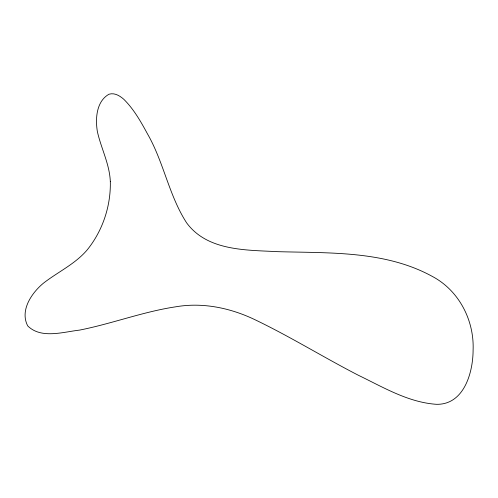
<?xml version="1.0" encoding="UTF-8"?>
<svg xmlns="http://www.w3.org/2000/svg" width="498" height="498" viewBox="0 0 498 498"><rect width="100%" height="100%" fill="white"/><g stroke="black" fill="none" stroke-linecap="round" stroke-linejoin="round"><path stroke-width="0.75" d="M110.313 181.471C110.923 205.973 102.663 230.748 87.25 249.828C75.148 264.133 57.756 271.97 43.239 283.343C31.542 293.098 19.677 310.584 27.726 325.91C41.104 339.188 63.109 331.961 79.512 330.112C111.907 323.725 142.982 311.742 175.688 306.812C202.804 302.118 230.593 307.963 255.144 319.797C290.384 336.704 323.638 357.383 358.373 375.268C383.304 387.288 408.348 402.452 436.584 404.32C464.105 404.762 473.05 372.417 473.1 350.094C474.301 320.282 458.982 290.496 432.258 276.39C385.209 250.569 329.576 253.146 277.66 251.664C246.205 249.996 207.423 251.104 186.65 222.886C168.834 195.384 163.718 161.925 147.327 133.595C140.71 121.4 133.738 109.112 123.797 99.283C119.744 95.734 114.49 92.479 108.919 94.253C96.326 101.411 95.243 118.692 97.365 131.553C101.088 148.354 109.566 164.016 110.313 181.471"/></g></svg>
